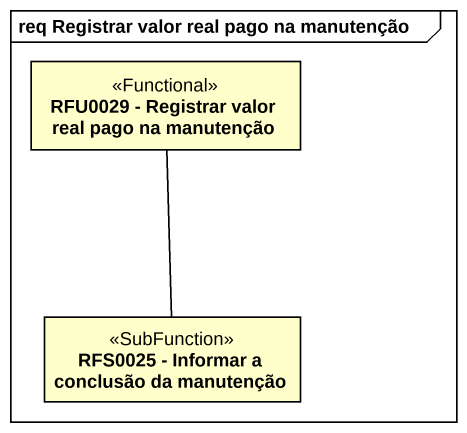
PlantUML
@startuml
mainframe req Registrar valor real pago na manutenção
hide circle
hide empty members
class "RFU0029 - Registrar valor real pago na manutenção" as RFU0029_Registrar_valor <<Functional>>
class "RFS0025 - Informar a conclusão da manutenção" as RFS0025_Informar_a <<SubFunction>>
RFS0025_Informar_a -up- RFU0029_Registrar_valor
@enduml
